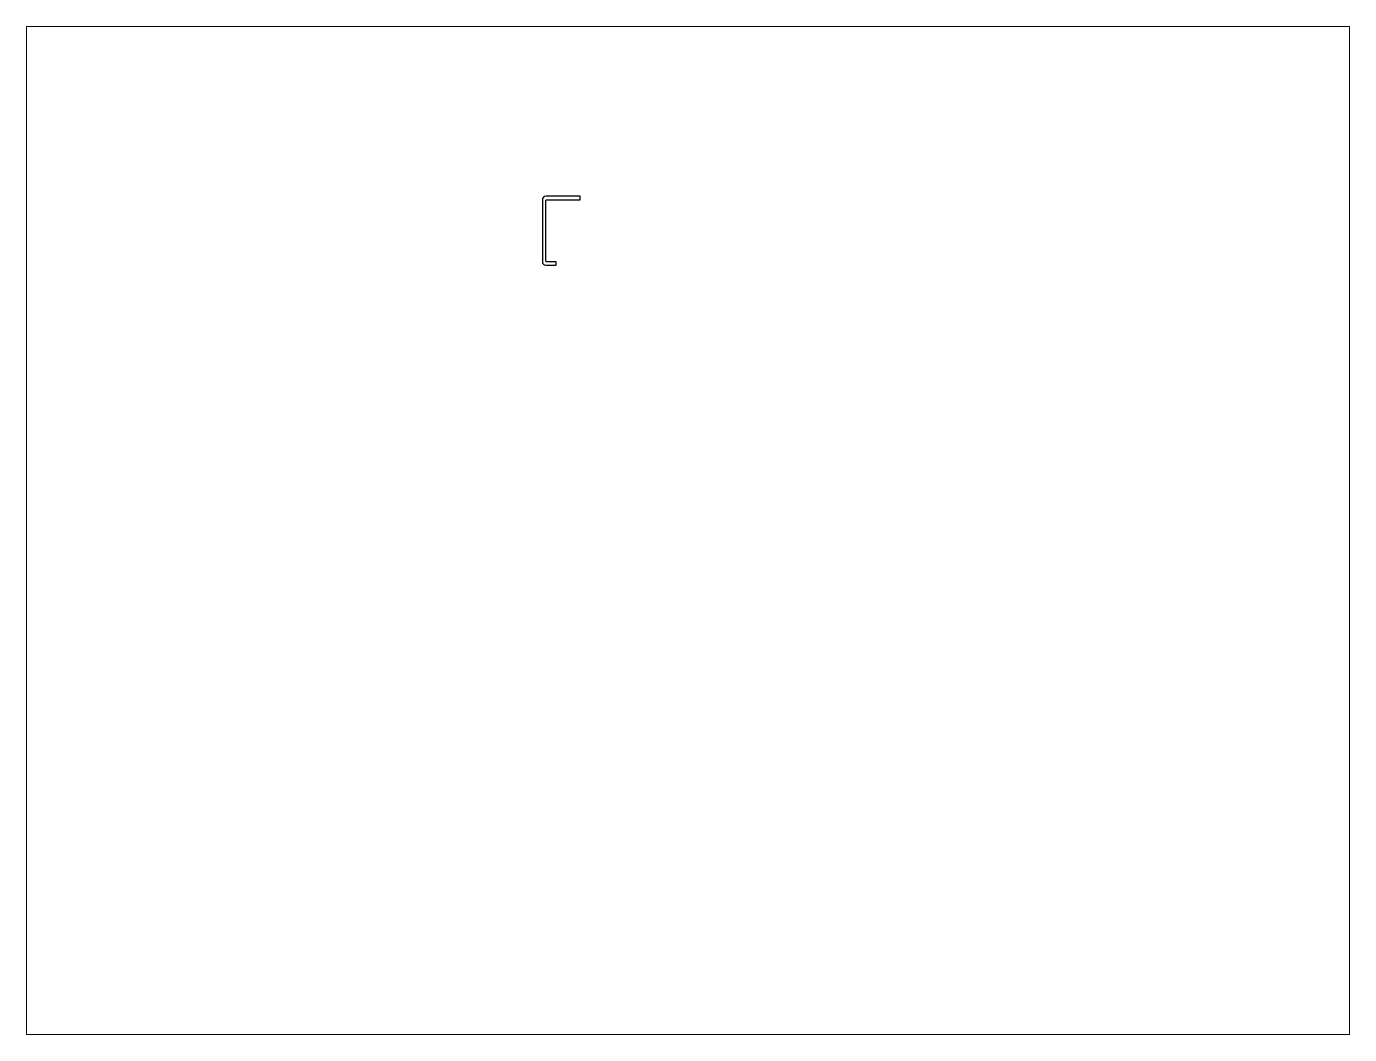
# Paper-space layout 'Layout1' of a CAD drawing. Extents: x 27 to 240, y 20 to 183.
# The model-space entities are those that its viewports show. They can reach past a viewport. Long polylines and large blocks are cut down to what shows.
import ezdxf

# ---------------------------------------------------------------- set-up
doc = ezdxf.new("R2010")
doc.units = 0
doc.header["$LTSCALE"] = 15
doc.layers.get('0').update_dxf_attribs({"linetype": 'CONTINUOUS'})

msp = doc.modelspace()

# ---------------------------------------------------------------- linework, layer by layer
at = {"color": 0, "linetype": 'CONTINUOUS', "ltscale": 0.05}
msp.add_lwpolyline([(149.05, 207.64), (152.05, 207.64), (152.05, 208.64), (149.35, 208.64, -0.414214), (149.05, 208.94), (149.05, 226.44, -0.414214), (149.35, 226.74), (159.05, 226.74), (159.05, 227.74), (149.05, 227.74, 0.414214), (148.05, 226.74), (148.05, 208.64, 0.414214)], format="xyb", close=True, dxfattribs=at)

psp = doc.layouts.get("Layout1")

# ---------------------------------------------------------------- viewports
at = {"layer": '0', "color": 0, "linetype": 'BYBLOCK', "ltscale": 0.05}
psp.add_viewport(center=(133.35, 101.6), size=(213.36, 162.56), view_center_point=(190.51, 130.3), view_height=293.8955, dxfattribs=at)

doc.saveas('drawing.dxf')
